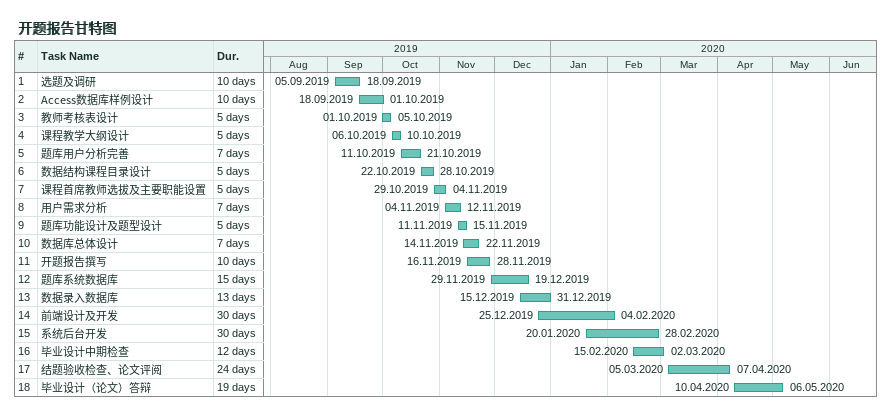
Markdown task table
开题报告甘特图

| ID | Task | Duration | Start | Finish |
|---|---|---|---|---|
| 1 | 选题及调研 | 10d | 2019-09-05 | 2019-09-18 |
| 2 | Access数据库样例设计 | 10d | 2019-09-18 | 2019-10-01 |
| 3 | 教师考核表设计 | 5d | 2019-10-01 | 2019-10-05 |
| 4 | 课程教学大纲设计 | 5d | 2019-10-06 | 2019-10-10 |
| 5 | 题库用户分析完善 | 7d | 2019-10-11 | 2019-10-21 |
| 6 | 数据结构课程目录设计 | 5d | 2019-10-22 | 2019-10-28 |
| 7 | 课程首席教师选拔及主要职能设置 | 5d | 2019-10-29 | 2019-11-04 |
| 8 | 用户需求分析 | 7d | 2019-11-04 | 2019-11-12 |
| 9 | 题库功能设计及题型设计 | 5d | 2019-11-11 | 2019-11-15 |
| 10 | 数据库总体设计 | 7d | 2019-11-14 | 2019-11-22 |
| 11 | 开题报告撰写 | 10d | 2019-11-16 | 2019-11-28 |
| 12 | 题库系统数据库 | 15d | 2019-11-29 | 2019-12-19 |
| 13 | 数据录入数据库 | 13d | 2019-12-15 | 2019-12-31 |
| 14 | 前端设计及开发 | 30d | 2019-12-25 | 2020-02-04 |
| 15 | 系统后台开发 | 30d | 2020-01-20 | 2020-02-28 |
| 16 | 毕业设计中期检查 | 12d | 2020-02-15 | 2020-03-02 |
| 17 | 结题验收检查、论文评阅 | 24d | 2020-03-05 | 2020-04-07 |
| 18 | 毕业设计（论文）答辩 | 19d | 2020-04-10 | 2020-05-06 |
